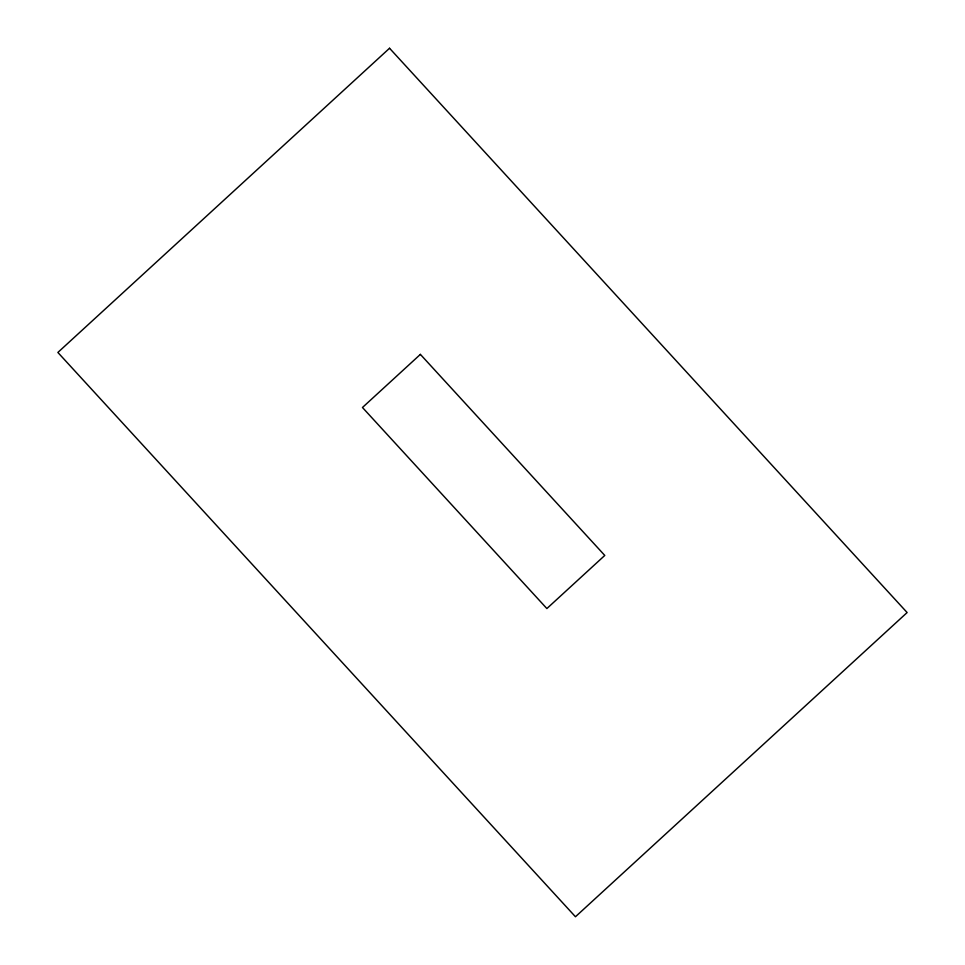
<?xml version="1.0" encoding="UTF-8"?>
<svg xmlns="http://www.w3.org/2000/svg" width="965" height="965" viewBox="0 0 965 965"><rect width="100%" height="100%" fill="white"/><g stroke="black" fill="none" stroke-linecap="round" stroke-linejoin="round"><path stroke-width="1.45" d="M389.546 48.25L57.876 352.454L575.454 916.75L907.124 612.546L389.546 48.25M420.378 354.384L362.466 407.495L546.878 608.553L604.778 555.442L420.378 354.384"/></g></svg>
